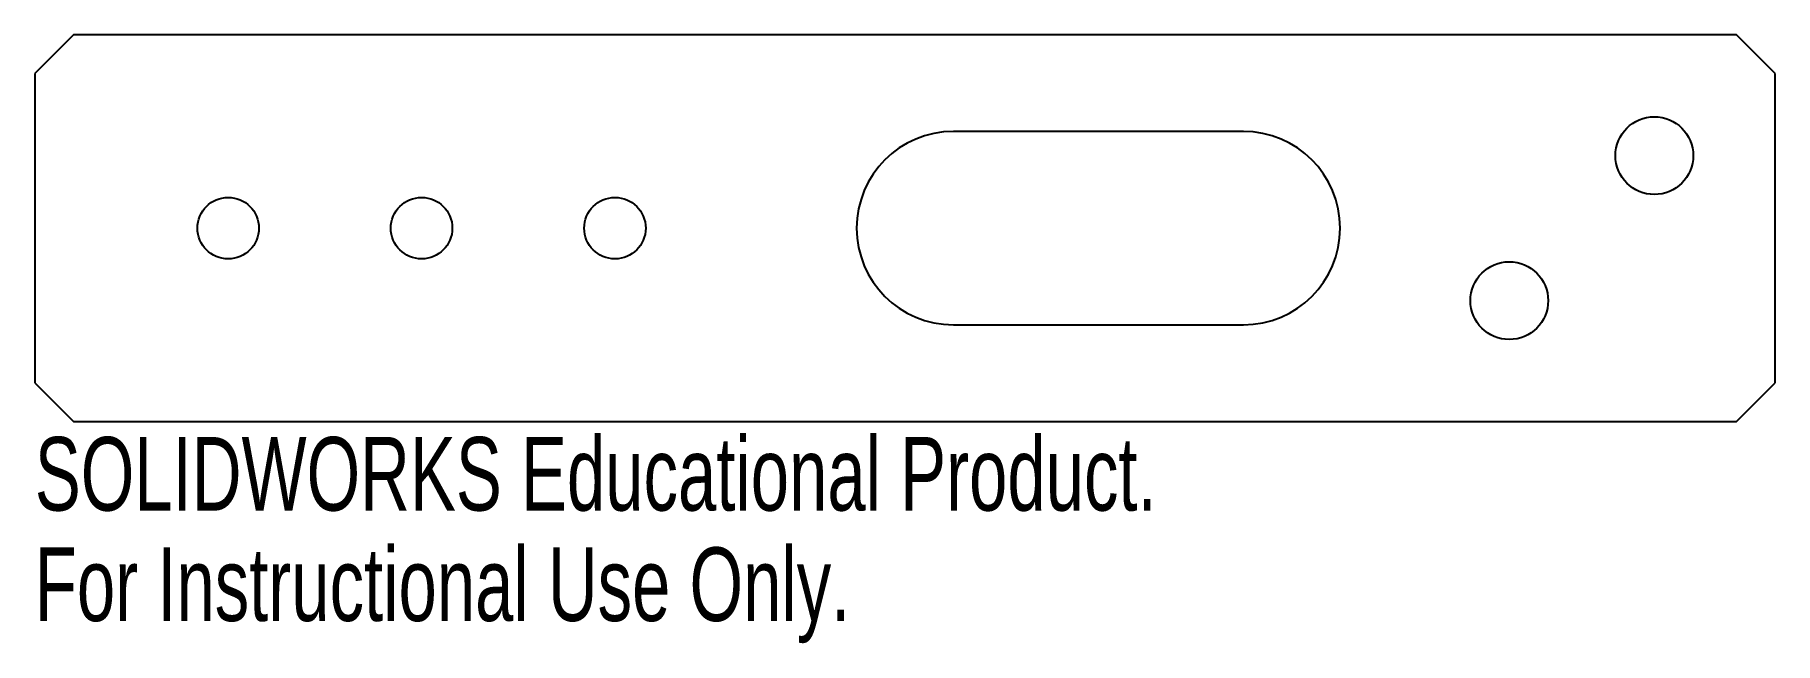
# Model space of a CAD drawing. Header units: inches. Extents: x 0 to 4.5, y -0.57 to 1.
import ezdxf

# ---------------------------------------------------------------- set-up
doc = ezdxf.new("R2010")
doc.units = ezdxf.units.IN
doc.header["$MEASUREMENT"] = 0
doc.styles.add('SLDTEXTSTYLE0', font='TXT', dxfattribs={"width": 0.7})

msp = doc.modelspace()

# ---------------------------------------------------------------- linework, layer by layer
at = {"color": 7, "linetype": 'Continuous', "lineweight": 25}
for p, q in [((0.1, 1), (0, 0.9)), ((4.4, 1), (0.1, 1)), ((4.5, 0.9), (4.4, 1)), ((0, 0.9), (0, 0.1)), ((4.5, 0.1), (4.5, 0.9)), ((3.125, 0.75), (2.375, 0.75)), ((2.375, 0.25), (3.125, 0.25)), ((0, 0.1), (0.1, 0)), ((4.4, 0), (4.5, 0.1)), ((0.1, 0), (4.4, 0))]:
    msp.add_line(p, q, dxfattribs=at)
for centre, radius in [((4.1875, 0.6875), 0.1005), ((0.5, 0.5), 0.0795), ((1, 0.5), 0.0795), ((1.5, 0.5), 0.0795), ((3.8125, 0.3125), 0.1005)]:
    msp.add_circle(centre, radius, dxfattribs=at)
for centre, start, end in [((2.375, 0.5), 90, 270), ((3.125, 0.5), 270, 90)]:
    msp.add_arc(centre, 0.25, start, end, dxfattribs=at)

# ---------------------------------------------------------------- texts
at = {"color": 7, "linetype": 'Continuous', "char_height": 0.1903, "attachment_point": 1, "style": 'SLDTEXTSTYLE0'}
for s, insert in [('SOLIDWORKS Educational Product.', (0, -0.0401)), ('For Instructional Use Only.', (0, -0.3256))]:
    msp.add_mtext(s, dxfattribs=dict(at, insert=insert))

doc.saveas('drawing.dxf')
